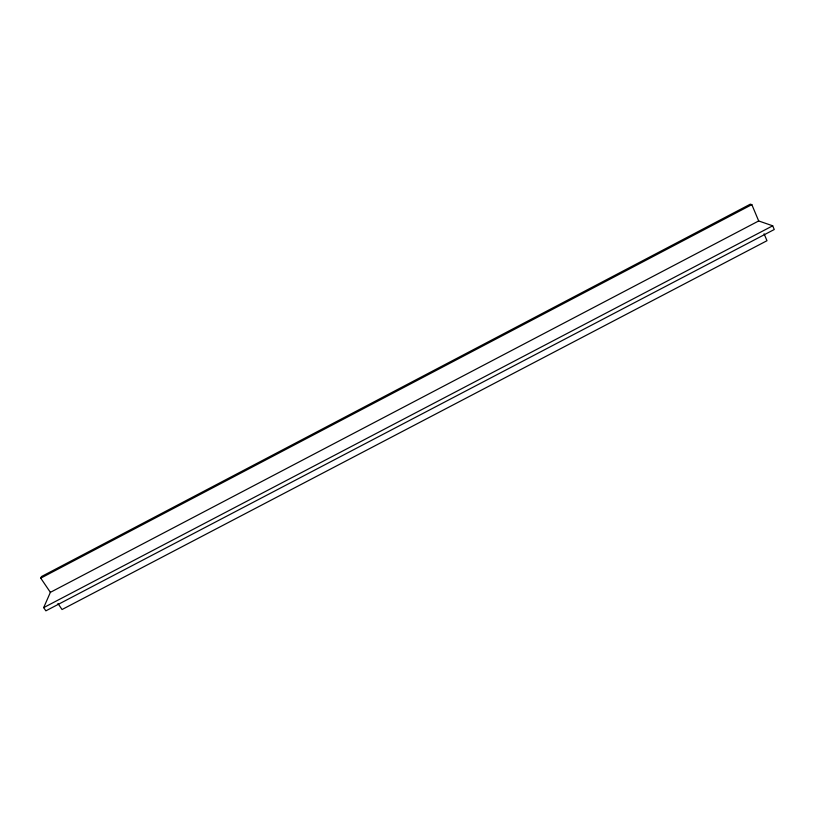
<?xml version="1.0" encoding="UTF-8"?>
<svg xmlns="http://www.w3.org/2000/svg" width="815" height="815" viewBox="0 0 815 815"><rect width="100%" height="100%" fill="white"/><g stroke="black" fill="none" stroke-linecap="round" stroke-linejoin="round"><path stroke-width="1.22" d="M43.674 607.623L50.377 592.342L758.684 220.957L772.702 225.806L774.25 229.514L45.874 610.843L43.674 607.623L772.702 225.806M50.377 592.342L40.75 578.151L41.504 576.541L750.35 204.158L751.837 204.636L758.684 220.957M40.75 578.151L751.837 204.636M57.947 603.508L62.032 609.528L766.976 240.72L764.073 233.793"/></g></svg>
